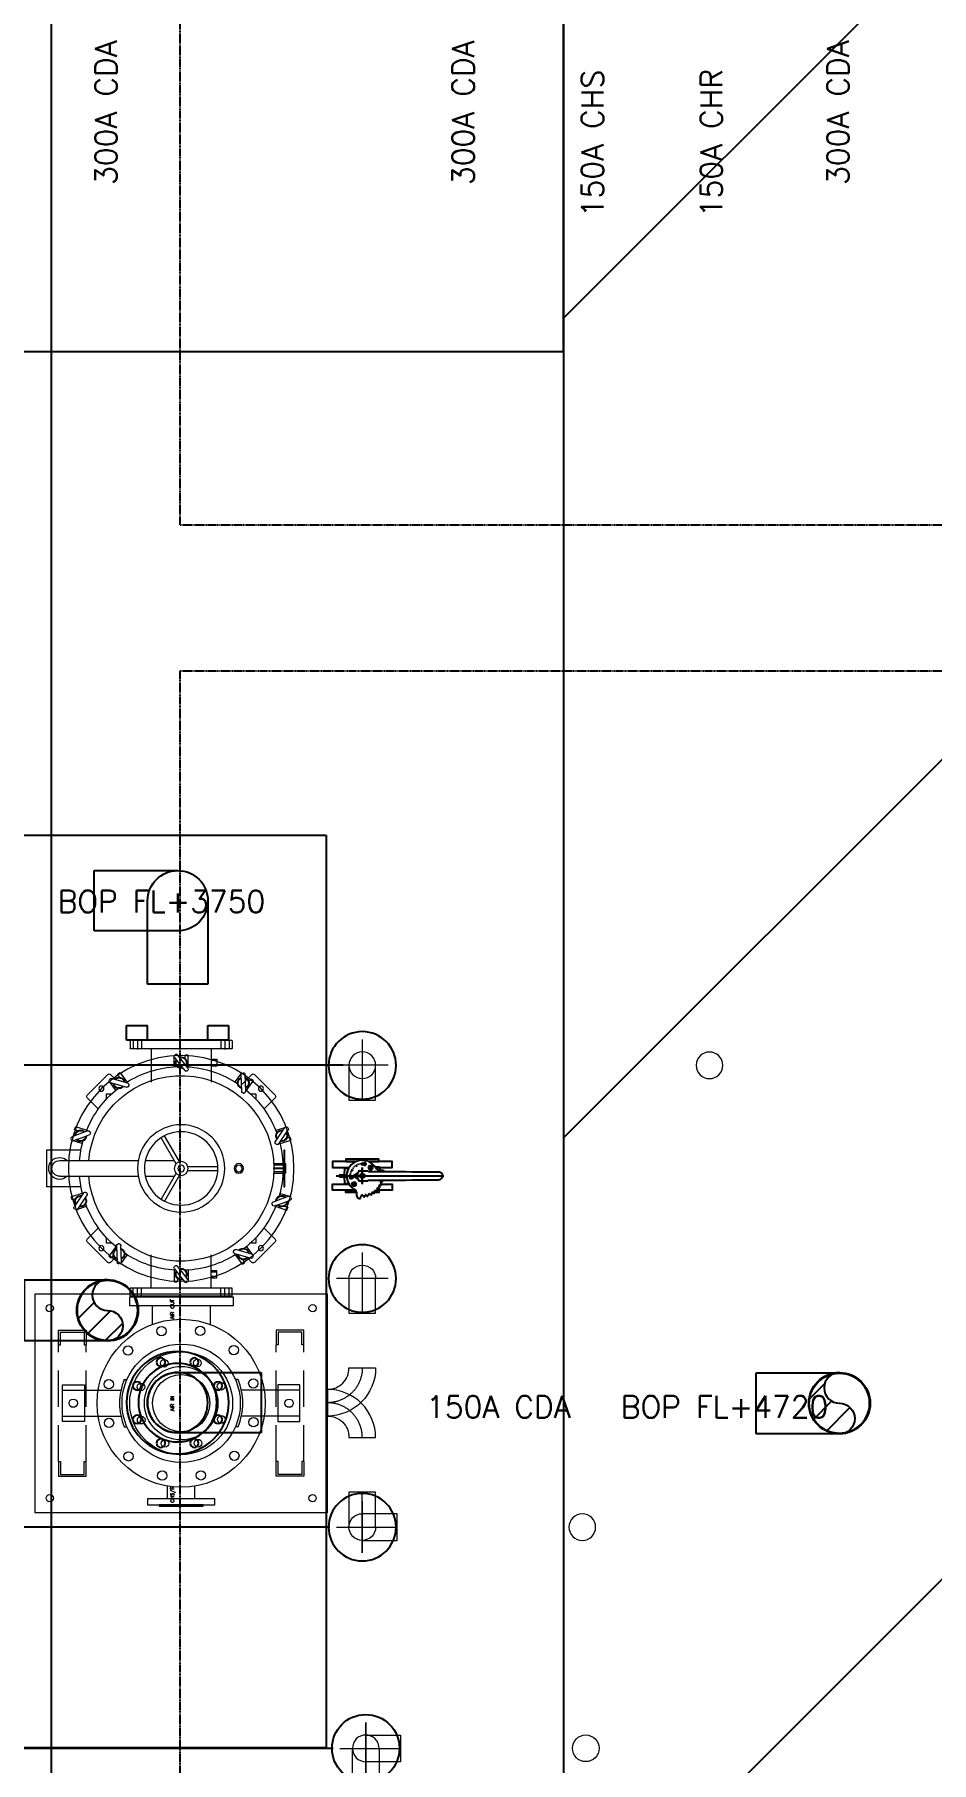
# Model space of a CAD drawing. Extents: x 0 to 160756, y 0 to 229247.
# Drawn here: x 58437 to 60893, y 87361 to 92093 of the extents above; entities that cross this region are included whole.
import ezdxf
from ezdxf.xclip import XClip

# ---------------------------------------------------------------- set-up
doc = ezdxf.new("R2010")
doc.units = 0
doc.header["$LTSCALE"] = 10
doc.header["$XCLIPFRAME"] = 2
for name, pattern in [('H12設備棟3F$0$HIDDEN', [0.375, 0.25, -0.125]), ('XCM7P30CDA$0$CENTER', [50.8, 31.75, -6.35, 6.35, -6.35]), ('XCM7P30CDA$0$HIDDEN', [0.375, 0.25, -0.125]), ('XCM7Q30CDA-200K$0$ACAD_ISO04W100', [30, 24, -3, 0, -3]), ('XCM7Q30CDA-200K$0$DASHED', [0.75, 0.5, -0.25]), ('XCM7Q30CDA-200K$0$DASHED2', [9.525, 6.35, -3.175])]:
    doc.linetypes.add(name, pattern=pattern)
for name, color, linetype in [('H12設備棟3F$0$ARC-BEAM', 252, 'H12設備棟3F$0$HIDDEN'), ('H12設備棟3F$0$\uf4c9\ue50a', 252, 'Continuous'), ('XCM7P30CDA$0$M-PIPE-VALVE', 252, 'Continuous'), ('XCM7P30CDA$0$U-CDA-PIPE', 252, 'Continuous'), ('XCM7P30CDA$0$U-CDA-PIPE 2', 252, 'Continuous'), ('XCM7P30CDA$0$U-CDA-TXT-01', 252, 'Continuous'), ('XCM7Q30CDA-200K$0$UER-FUTUER', 9, 'Continuous'), ('XCM7Q30CDA-200K$0$圖層1', 1, 'Continuous'), ('XCM7Q30CDA-200K$0$搬運通道', 2, 'Continuous')]:
    doc.layers.add(name, color=color, linetype=linetype)
doc.layers.add('XCM7P30CDA$0$M-PIPE-12C CHILLED WATER SUPPLY-1', color=252, linetype='Continuous', lineweight=5)
doc.layers.add('XCM7P30CDA$0$M-PIPE-20C CHILLED WATER RETURN-1', color=252, linetype='Continuous', lineweight=5)
doc.styles.add('XCM7P30CDA$0$aa-txt', font='simplex.shx', dxfattribs={"width": 0.8, "bigfont": 'chineset.shx'})
doc.styles.add('XCM7Q30CDA-200K$0$Standard', font='txt.shx', dxfattribs={"bigfont": 'chineset.shx'})

# ---------------------------------------------------------------- blocks, each defined once
blk = doc.blocks.new('H12設備棟3F')
at = {"layer": 'H12設備棟3F$0$ARC-BEAM'}
for p, q in [((58835.2, 90750.3), (58835.2, 94700.3)), ((58835.2, 90750.3), (62860.2, 90750.3)), ((58835.2, 90350.3), (62860.2, 90350.3)), ((58835.2, 86400.3), (58835.2, 90350.3))]:
    blk.add_line(p, q, dxfattribs=at)
at = {"layer": 'H12設備棟3F$0$\uf4c9\ue50a'}
for points in [[(59885.2, 93725.3), (55885.2, 93725.3), (55885.2, 91225.3), (59885.2, 91225.3)], [(59235.2, 89900.3), (59235.2, 87400.3), (57735.2, 87400.3), (57735.2, 89900.3)]]:
    blk.add_lwpolyline(points, close=True, dxfattribs=at)
blk = doc.blocks.new('XCM7Q30CDA-200K$0$冷卻器')
at = {"linetype": 'XCM7Q30CDA-200K$0$DASHED', "lineweight": 13, "ltscale": 20}
for p, q in [((-160, 335.6), (-200, 335.6)), ((-200, 335.6), (-200, 260.6)), ((-160, 335.6), (-160, 330.6)), ((-160, 335.6), (160, 335.6)), ((160, 335.6), (200, 335.6)), ((160, 335.6), (160, 330.6)), ((200, 335.6), (200, 260.6)), ((-160, 330.6), (-195, 330.6)), ((-195, 330.6), (-195, 265.6)), ((160, 330.6), (195, 330.6)), ((195, 330.6), (195, 265.6)), ((-200, 260.6), (-160, 260.6)), ((-195, 265.6), (-160, 265.6)), ((-160, 265.6), (-160, 260.6)), ((-160, 260.6), (160, 260.6)), ((195, 265.6), (160, 265.6)), ((160, 265.6), (160, 260.6)), ((200, 260.6), (160, 260.6)), ((-200, -335.6), (-200, -260.6)), ((-200, -260.6), (-160, -260.6)), ((-195, -330.6), (-195, -265.6)), ((-195, -265.6), (-160, -265.6)), ((-160, -265.6), (-160, -260.6)), ((-160, -260.6), (160, -260.6)), ((200, -260.6), (160, -260.6)), ((160, -265.6), (160, -260.6)), ((195, -265.6), (160, -265.6)), ((195, -330.6), (195, -265.6)), ((200, -335.6), (200, -260.6)), ((-160, -330.6), (-195, -330.6)), ((-160, -335.6), (-160, -330.6)), ((160, -330.6), (195, -330.6)), ((160, -335.6), (160, -330.6)), ((-160, -335.6), (-200, -335.6)), ((-160, -335.6), (160, -335.6)), ((160, -335.6), (200, -335.6))]:
    blk.add_line(p, q, dxfattribs=at)
at = {"lineweight": 13}
for p, q in [((-35.6, 325), (-35.6, 165.1)), ((35.6, 325), (35.6, 165.1)), ((-64.8, 156), (-64.8, 148.4)), ((64.8, 156), (64.8, 148.4)), ((267.4, 79.4), (215.7, 79.4)), ((-262, 37.8), (-226.7, 37.8)), ((-262, -37.8), (-226.7, -37.8)), ((267.4, -79.6), (215.7, -79.6)), ((-64.8, -156), (-64.8, -148.4)), ((-35.6, -325), (-35.6, -165.1)), ((35.6, -325), (35.6, -165.1)), ((64.8, -156), (64.8, -148.4))]:
    blk.add_line(p, q, dxfattribs=at)
for points in [[(-300, 400), (300, 400), (300, -400), (-300, -400)], [(-50.1, 325), (50.1, 325), (50.1, 264.9), (-50.1, 264.9)], [(267.4, -143), (290.8, -143), (290.8, 141.9), (267.4, 141.9)], [(290.8, 106.3), (293, 106.3), (293, -106.3), (290.8, -106.3)], [(-282, -60.1), (-278.7, -60.1), (-278.7, 60.1), (-282, 60.1)], [(-262, 92.4), (-278.7, 92.4), (-278.7, -92.4), (-262, -92.4)], [(-50.1, -325), (50.1, -325), (50.1, -264.9), (-50.1, -264.9)]]:
    blk.add_lwpolyline(points, close=True, dxfattribs=at)
for centre, radius in [((-260, 360), 10), ((260, 360), 10), ((0, 295.6), 11.3), ((0, 0), 229.9), ((-54, 197.6), 12.8), ((52, 198.1), 12.8), ((0, 0), 162), ((-145.6, 144.1), 12.8), ((144.1, 145.6), 12.8), ((0, 0), 140.9), ((0, 0), 100.6), ((-46.4, 109.5), 10.5), ((44.6, 110.2), 10.5), ((-198.1, 52), 12.8), ((-110.2, 44.6), 10.5), ((0, 0), 78.3), ((109.5, 46.4), 10.5), ((197.6, 54), 12.8), ((197.6, 54), 12.8), ((-197.6, -54), 12.8), ((-109.5, -46.4), 10.5), ((110.2, -44.6), 10.5), ((198.1, -52), 12.8), ((-144.1, -145.6), 12.8), ((-44.6, -110.2), 10.5), ((46.4, -109.5), 10.5), ((145.6, -144.1), 12.8), ((-52, -198.1), 12.8), ((54, -197.6), 12.8), ((0, -295.6), 11.3), ((-260, -360), 10), ((260, -360), 10)]:
    blk.add_circle(centre, radius, dxfattribs=at)
for start, end in [(67.435, 112.565), (247.435, 292.565)]:
    blk.add_arc((0, 0), 168.9, start, end, dxfattribs=at)
at = {"lineweight": 13, "char_height": 10, "width": 636.259, "attachment_point": 1, "style": 'XCM7Q30CDA-200K$0$Standard'}
for s, insert in [('CHS/R', (-272.6, 29.2)), ('AIR IN', (-21.6, 29.2)), ('AIR OUT', (230.3, 29.2))]:
    blk.add_mtext(s, dxfattribs=dict(at, insert=insert))
blk = doc.blocks.new('XCM7Q30CDA-200K$0$6F10K側')
at = {"layer": 'XCM7Q30CDA-200K$0$圖層1', "linetype": 'ByBlock', "lineweight": 13}
for p, q in [((0, 23), (0, 3)), ((280, 23), (280, 3))]:
    blk.add_line(p, q, dxfattribs=at)
at = {"layer": 'XCM7Q30CDA-200K$0$圖層1', "lineweight": 13}
for p, q in [((1, 24), (279, 24)), ((1, 2), (279, 2)), ((57.4, 2), (57.4, -89.8)), ((222.6, 2), (222.6, -89.8))]:
    blk.add_line(p, q, dxfattribs=at)
at = {"layer": 'XCM7Q30CDA-200K$0$圖層1', "linetype": 'XCM7Q30CDA-200K$0$DASHED2', "lineweight": 13}
for p, q in [((8.5, 24), (8.5, 2)), ((31.5, 24), (31.5, 2)), ((248.5, 24), (248.5, 2)), ((271.5, 24), (271.5, 2))]:
    blk.add_line(p, q, dxfattribs=at)
at = {"layer": 'XCM7Q30CDA-200K$0$圖層1', "linetype": 'XCM7Q30CDA-200K$0$ACAD_ISO04W100', "lineweight": 13}
for p, q in [((20, 26), (20, 0)), ((260, 26), (260, 0))]:
    blk.add_line(p, q, dxfattribs=at)
at = {"layer": 'XCM7Q30CDA-200K$0$圖層1', "linetype": 'ByBlock', "lineweight": 13}
for centre, start, end in [((1, 23), 90, 180), ((1, 3), 180, 270), ((279, 23), 0, 90), ((279, 3), 270, 0)]:
    blk.add_arc(centre, 1, start, end, dxfattribs=at)
blk = doc.blocks.new('XCM7Q30CDA-200K$0$A$C3A915B38')
at = {"lineweight": 20}
for p, q in [((32, 26.5), (0, 26.5)), ((0, 26.5), (0, 0)), ((32, 26.5), (32, 0)), ((32, 0), (0, 0))]:
    blk.add_line(p, q, dxfattribs=at)
at = {"linetype": 'XCM7Q30CDA-200K$0$DASHED2', "lineweight": 20}
for p, q in [((0, 22.2), (32, 22.2)), ((0, 4.2), (32, 4.2))]:
    blk.add_line(p, q, dxfattribs=at)
blk = doc.blocks.new('XCM7Q30CDA-200K$0$2分內牙')
at = {"lineweight": 18}
for p, q in [((0, 14.5), (0, 0)), ((19, 0), (0, 0)), ((18.5, 15), (0.5, 15)), ((19, 0), (19, 14.5))]:
    blk.add_line(p, q, dxfattribs=at)
at = {"linetype": 'XCM7Q30CDA-200K$0$DASHED2', "lineweight": 18}
for p, q in [((3.5, 15), (3.5, 0)), ((15.5, 15), (15.5, 0))]:
    blk.add_line(p, q, dxfattribs=at)
at = {"lineweight": 18}
for centre, start, end in [((0.5, 14.5), 90, 180), ((18.5, 14.5), 0, 90)]:
    blk.add_arc(centre, 0.5, start, end, dxfattribs=at)
blk = doc.blocks.new('XCM7Q30CDA-200K$0$A$Cb676c5ad')
at = {"lineweight": 13}
for p, q in [((289.9, 659.7), (297.5, 662.6)), ((290.8, 662.6), (297.5, 662.6)), ((304.5, 645.1), (318.6, 663.1)), ((289.9, 632), (289.9, 661.6)), ((290.3, 627), (304.5, 645.1)), ((293.5, 631), (290.8, 631)), ((292.6, 619.1), (291.1, 620.3)), ((298.5, 653.3), (298.5, 661.6)), ((313.5, 638), (299.4, 619.9)), ((327.7, 656.1), (313.5, 638)), ((327.2, 631), (320.8, 631)), ((328.1, 632), (328.1, 656.8)), ((51.6, 552.8), (108.2, 609.4)), ((129, 567.2), (111.5, 591.2)), ((111.7, 592.6), (117.2, 596.5)), ((112.7, 589.7), (117.2, 596.5)), ((144.5, 580.1), (115.3, 609.4)), ((127.5, 597.2), (115.3, 609.4)), ((123.4, 589.6), (118.5, 596.3)), ((132.4, 568.6), (130.3, 567)), ((132.3, 563.5), (133.1, 586.4)), ((133.1, 586.4), (133.9, 609.4)), ((144.6, 586), (143.7, 563.1)), ((145.4, 609), (144.6, 586)), ((159.9, 589.7), (145.3, 609.8)), ((159.7, 588.4), (154.5, 584.6)), ((452.8, 577.7), (452.2, 579.5)), ((455.5, 585.4), (477.6, 591.7)), ((458.1, 589.7), (475.5, 613.7)), ((460.4, 586.8), (458.3, 588.4)), ((480.8, 580.7), (458.7, 574.4)), ((474.4, 612.2), (482.3, 610)), ((476.8, 613.9), (482.3, 610)), ((477.6, 601.9), (482.5, 608.7)), ((477.6, 591.7), (499.7, 598.1)), ((502.8, 587), (480.8, 580.7)), ((487.7, 567), (482.5, 570.8)), ((489, 567.2), (503.6, 587.3)), ((490.5, 597.2), (502.7, 609.4)), ((490.5, 597.2), (502.7, 609.4)), ((509.8, 609.4), (566.4, 552.8)), ((80.9, 516.5), (51.6, 545.7)), ((80.9, 516.5), (51.6, 545.7)), ((117.1, 556.6), (104.4, 556.6)), ((104.4, 556.6), (104.4, 543.9)), ((138.8, 558.5), (136.9, 558.5)), ((513.6, 556.6), (500.9, 556.6)), ((513.6, 543.9), (513.6, 556.6)), ((537.1, 516.5), (566.4, 545.7)), ((537.1, 516.5), (566.4, 545.7)), ((8, 430.7), (10.1, 437.1)), ((36.8, 420.3), (8.6, 429.5)), ((10.4, 428.9), (10.1, 437.1)), ((19.2, 435.1), (11.3, 437.7)), ((28.9, 438.3), (16.1, 457.3)), ((48.7, 456.7), (25.1, 464.4)), ((25.6, 463.7), (38.4, 444.7)), ((41.7, 419.2), (28.9, 438.3)), ((38.4, 444.7), (51.2, 425.6)), ((49.3, 455.5), (47.3, 449.4)), ((313.2, 370.7), (354.2, 441.7)), ((323.1, 364.9), (364.1, 436)), ((558, 450.1), (558.6, 451.9)), ((582.4, 436.1), (560.8, 444)), ((564.8, 454.7), (586.3, 446.9)), ((569.5, 453), (568.7, 455.5)), ((569.3, 456.7), (597.5, 465.9)), ((580, 420.9), (578, 427)), ((581.2, 420.3), (604.8, 428)), ((604, 428.2), (582.4, 436.1)), ((586.3, 446.9), (607.9, 439)), ((592.3, 455.1), (600.2, 457.7)), ((595.7, 465.3), (600.8, 458.9)), ((598.8, 465.3), (600.8, 458.9)), ((38.9, 423.4), (38, 420.9)), ((49.9, 419), (48.3, 417.9)), ((583.5, 402), (678, 402)), ((678, 402), (678, 302)), ((290.7, 357.7), (208.7, 357.7)), ((290.7, 346.3), (208.7, 346.3)), ((313.2, 333.3), (354.2, 262.3)), ((323.1, 339.1), (364.1, 268)), ((407.2, 373.3), (328, 373.3)), ((641.7, 373.3), (426.7, 373.3)), ((407.2, 330.6), (328, 330.6)), ((641.7, 330.6), (426.7, 330.6)), ((568.1, 285), (569.7, 286.1)), ((576.3, 284.8), (589.1, 265.7)), ((583.5, 302), (678, 302)), ((31.7, 257.1), (10.1, 265)), ((36.8, 283.7), (13.2, 276)), ((14, 275.8), (35.6, 267.9)), ((19.2, 238.7), (17.2, 245.1)), ((22.3, 238.7), (17.2, 245.1)), ((25.7, 248.9), (17.8, 246.3)), ((48.7, 247.3), (20.5, 238.1)), ((53.2, 249.3), (31.7, 257.1)), ((35.6, 267.9), (57.2, 260)), ((38, 283.1), (40, 277)), ((48.5, 251), (49.3, 248.5)), ((60, 253.9), (59.4, 252.1)), ((579.6, 259.3), (566.8, 278.4)), ((568.7, 248.5), (570.7, 254.6)), ((569.3, 247.3), (592.9, 239.6)), ((579.1, 280.6), (580, 283.1)), ((592.4, 240.3), (579.6, 259.3)), ((581.2, 283.7), (609.4, 274.5)), ((589.1, 265.7), (601.9, 246.7)), ((598.8, 268.9), (606.7, 266.3)), ((607.6, 275.1), (607.9, 266.9)), ((610, 273.3), (607.9, 266.9)), ((80.9, 187.5), (51.6, 158.3)), ((80.9, 187.5), (51.6, 158.3)), ((108.2, 94.6), (51.6, 151.2)), ((104.4, 160.1), (104.4, 147.4)), ((104.4, 147.4), (117.1, 147.4)), ((479.2, 145.5), (481.1, 145.5)), ((500.9, 147.4), (513.6, 147.4)), ((566.4, 151.2), (509.8, 94.6)), ((513.6, 147.4), (513.6, 160.1)), ((537.1, 187.5), (566.4, 158.3)), ((537.1, 187.5), (566.4, 158.3)), ((129, 136.8), (114.4, 116.7)), ((115.2, 117), (137.2, 123.3)), ((127.5, 106.8), (115.3, 94.6)), ((127.5, 106.8), (115.3, 94.6)), ((140.4, 112.3), (118.3, 105.9)), ((130.3, 137), (135.5, 133.2)), ((140.4, 102.1), (135.5, 95.3)), ((137.2, 123.3), (159.3, 129.6)), ((162.5, 118.6), (140.4, 112.3)), ((159.9, 114.3), (142.5, 90.3)), ((157.6, 117.2), (159.7, 115.6)), ((165.2, 126.3), (165.8, 124.5)), ((458.1, 114.3), (472.7, 94.2)), ((458.3, 115.6), (463.5, 119.4)), ((472.6, 95), (473.4, 118)), ((473.4, 118), (474.3, 140.9)), ((484.9, 117.6), (484.1, 94.6)), ((485.7, 140.5), (484.9, 117.6)), ((485.6, 135.4), (487.7, 137)), ((489, 136.8), (506.5, 112.8)), ((490.5, 106.8), (502.7, 94.6)), ((490.5, 106.8), (502.7, 94.6)), ((494.6, 114.4), (499.5, 107.7)), ((505.3, 114.3), (500.8, 107.5)), ((506.3, 111.4), (500.8, 107.5)), ((141.2, 90.1), (135.7, 94)), ((143.6, 91.8), (135.7, 94)), ((289.9, 72), (289.9, 47.2)), ((290.3, 47.9), (304.5, 66)), ((290.8, 73), (297.2, 73)), ((313.5, 58.9), (299.4, 40.9)), ((304.5, 66), (318.6, 84.1)), ((327.7, 77), (313.5, 58.9)), ((319.5, 50.7), (319.5, 42.4)), ((324.5, 73), (327.2, 73)), ((325.4, 84.9), (326.9, 83.7)), ((328.1, 72), (328.1, 42.4)), ((328.1, 44.3), (320.5, 41.4)), ((327.2, 41.4), (320.5, 41.4))]:
    blk.add_line(p, q, dxfattribs=at)
for points in [[(28, 302), (25, 302), (25, 402), (28, 402)], [(28, 350.5), (55, 350.5), (55, 353.5), (28, 353.5)]]:
    blk.add_lwpolyline(points, close=True, dxfattribs=at)
for centre, radius in [((309, 352), 309), ((90.5, 570.5), 7), ((527.5, 570.5), 7), ((309, 352), 119.6), ((309, 352), 100.5), ((151.1, 352), 13.2), ((151.1, 352), 9), ((309, 352), 19.1), ((309, 352), 9.09), ((90.5, 133.5), 7), ((527.5, 133.5), 7)]:
    blk.add_circle(centre, radius, dxfattribs=at)
for centre, radius, start, end in [((290.8, 661.6), 0.957, 90, 180), ((297.5, 661.6), 0.957, 0, 90), ((322.4, 660.2), 4.78, 51.9339, 141.9339), ((323.9, 659), 4.78, 321.9339, 51.9339), ((309, 352), 279, 93.2643, 123.6279), ((294.1, 624), 4.78, 141.9339, 231.9339), ((290.8, 632), 0.957, 180, 270), ((295.6, 622.9), 4.78, 231.9339, 321.9339), ((309, 641.5), 15.8, 73.2576, 210.6102), ((309, 641.5), 13.9, 76.3772, 207.4905), ((309, 641.5), 15.8, 253.2576, 30.6102), ((309, 641.5), 13.9, 256.3772, 27.4905), ((309, 352), 279, 57.2643, 87.6279), ((327.2, 632), 0.957, 270, 0), ((309, 352), 279, 129.2643, 159.6279), ((309, 352), 254, 4.8217, 355.1783), ((111.7, 605.9), 5, 45, 135), ((112.3, 591.8), 0.957, 126, 216), ((117.7, 595.7), 0.957, 36, 126), ((138.8, 586.2), 15.8, 109.2576, 246.6102), ((138.8, 586.2), 13.9, 112.3772, 243.4905), ((138.7, 609.2), 4.78, 87.9339, 177.9339), ((140.6, 609.1), 4.78, 357.9339, 87.9339), ((138.8, 586.2), 15.8, 289.2576, 66.6102), ((138.8, 586.2), 13.9, 292.3772, 63.4905), ((159.2, 589.2), 0.957, 306, 36), ((456.8, 580.8), 4.78, 105.9339, 195.9339), ((457.4, 579), 4.78, 195.9339, 285.9339), ((458.8, 589.2), 0.957, 144, 234), ((479.2, 586.2), 15.8, 37.2576, 174.6102), ((479.2, 586.2), 13.9, 40.3772, 171.4905), ((479.2, 586.2), 15.8, 217.2576, 354.6102), ((479.2, 586.2), 13.9, 220.3772, 351.4905), ((476.3, 613.2), 0.957, 54, 144), ((309, 352), 279, 21.2643, 51.6279), ((481.7, 609.2), 0.957, 324, 54), ((501, 593.5), 4.78, 15.9339, 105.9339), ((506.3, 605.9), 5, 45, 135), ((501.5, 591.6), 4.78, 285.9339, 15.9339), ((55.1, 549.3), 5, 135, 225), ((129.7, 567.8), 0.957, 216, 306), ((137, 563.3), 4.78, 177.9339, 267.9339), ((139, 563.2), 4.78, 267.9339, 357.9339), ((488.3, 567.8), 0.957, 234, 324), ((562.9, 549.3), 5, 315, 45), ((8.9, 430.4), 0.957, 162, 252), ((11, 436.8), 0.957, 72, 162), ((20, 460), 4.78, 123.9339, 213.9339), ((33.6, 441.5), 15.8, 145.2576, 282.6102), ((21.6, 461.1), 4.78, 33.9339, 123.9339), ((33.6, 441.5), 13.9, 148.3772, 279.4905), ((33.6, 441.5), 15.8, 325.2576, 102.6102), ((33.6, 441.5), 13.9, 328.3772, 99.4905), ((48.4, 455.8), 0.957, 342, 72), ((562.5, 448.4), 4.78, 159.9339, 249.9339), ((563.1, 450.2), 4.78, 69.9339, 159.9339), ((584.4, 441.5), 15.8, 181.2576, 318.6102), ((569.6, 455.8), 0.957, 108, 198), ((584.4, 441.5), 13.9, 184.3772, 315.4905), ((584.4, 441.5), 15.8, 1.2576, 138.6102), ((584.4, 441.5), 13.9, 4.3772, 135.4905), ((309, 352), 279, 4.3888, 15.6279), ((597.8, 465), 0.957, 18, 108), ((599.9, 458.6), 0.957, 288, 18), ((605.6, 432.7), 4.78, 249.9339, 339.9339), ((606.2, 434.5), 4.78, 339.9339, 69.9339), ((309, 352), 279, 165.2643, 195.6279), ((37.1, 421.2), 0.957, 252, 342), ((45.7, 421.9), 4.78, 213.9339, 303.9339), ((47.3, 423), 4.78, 303.9339, 33.9339), ((580.9, 421.2), 0.957, 198, 288), ((641.7, 352), 30, 225.3707, 134.6293), ((641.7, 352), 21.4, 270, 90), ((570.7, 281), 4.78, 123.9339, 213.9339), ((572.3, 282.1), 4.78, 33.9339, 123.9339), ((309, 352), 279, 345.2643, 355.6112), ((11.8, 269.5), 4.78, 159.9339, 249.9339), ((12.4, 271.3), 4.78, 69.9339, 159.9339), ((18.1, 245.4), 0.957, 108, 198), ((33.6, 262.5), 15.8, 181.2576, 318.6102), ((20.2, 239), 0.957, 198, 288), ((33.6, 262.5), 13.9, 184.3772, 315.4905), ((33.6, 262.5), 15.8, 1.2576, 138.6102), ((33.6, 262.5), 13.9, 4.3772, 135.4905), ((37.1, 282.8), 0.957, 18, 108), ((48.4, 248.2), 0.957, 288, 18), ((309, 352), 279, 201.2643, 231.6279), ((54.9, 253.8), 4.78, 249.9339, 339.9339), ((55.5, 255.6), 4.78, 339.9339, 69.9339), ((309, 352), 279, 309.2643, 339.6279), ((584.4, 262.5), 15.8, 145.2576, 282.6102), ((569.6, 248.2), 0.957, 162, 252), ((584.4, 262.5), 13.9, 148.3772, 279.4905), ((580.9, 282.8), 0.957, 72, 162), ((584.4, 262.5), 15.8, 325.2576, 102.6102), ((584.4, 262.5), 13.9, 328.3772, 99.4905), ((596.4, 242.9), 4.78, 213.9339, 303.9339), ((598, 244), 4.78, 303.9339, 33.9339), ((607, 267.2), 0.957, 252, 342), ((609.1, 273.6), 0.957, 342, 72), ((55.1, 154.7), 5, 135, 225), ((479, 140.8), 4.78, 87.9339, 177.9339), ((481, 140.7), 4.78, 357.9339, 87.9339), ((562.9, 154.7), 5, 315, 45), ((116.5, 112.4), 4.78, 105.9339, 195.9339), ((117, 110.5), 4.78, 195.9339, 285.9339), ((138.8, 117.8), 15.8, 37.2576, 174.6102), ((138.8, 117.8), 13.9, 40.3772, 171.4905), ((138.8, 117.8), 15.8, 217.2576, 354.6102), ((138.8, 117.8), 13.9, 220.3772, 351.4905), ((129.7, 136.2), 0.957, 54, 144), ((136.3, 94.8), 0.957, 144, 234), ((309, 352), 279, 237.2643, 267.6279), ((160.6, 125), 4.78, 15.9339, 105.9339), ((159.2, 114.8), 0.957, 324, 54), ((161.2, 123.2), 4.78, 285.9339, 15.9339), ((309, 352), 279, 273.2643, 303.6279), ((458.8, 114.8), 0.957, 126, 216), ((479.2, 117.8), 15.8, 109.2576, 246.6102), ((479.2, 117.8), 13.9, 112.3772, 243.4905), ((477.4, 94.9), 4.78, 177.9339, 267.9339), ((479.2, 117.8), 15.8, 289.2576, 66.6102), ((479.2, 117.8), 13.9, 292.3772, 63.4905), ((488.3, 136.2), 0.957, 36, 126), ((500.3, 108.3), 0.957, 216, 306), ((505.7, 112.2), 0.957, 306, 36), ((111.7, 98.1), 5, 225, 315), ((141.7, 90.8), 0.957, 234, 324), ((294.1, 45), 4.78, 141.9339, 231.9339), ((290.8, 72), 0.957, 90, 180), ((309, 62.5), 15.8, 73.2576, 210.6102), ((309, 62.5), 13.9, 76.3772, 207.4905), ((309, 62.5), 15.8, 253.2576, 30.6102), ((309, 62.5), 13.9, 256.3772, 27.4905), ((322.4, 81.1), 4.78, 51.9339, 141.9339), ((323.9, 80), 4.78, 321.9339, 51.9339), ((327.2, 72), 0.957, 0, 90), ((479.3, 94.8), 4.78, 267.9339, 357.9339), ((506.3, 98.1), 5, 225, 315), ((295.6, 43.8), 4.78, 231.9339, 321.9339), ((320.5, 42.4), 0.957, 180, 270), ((327.2, 42.4), 0.957, 270, 0)]:
    blk.add_arc(centre, radius, start, end, dxfattribs=at)
at = {"linetype": 'ByBlock', "lineweight": 13}
blk.add_blockref('XCM7Q30CDA-200K$0$6F10K側', (169, 678), dxfattribs=at)
at = {"lineweight": 13, "rotation": 90}
blk.add_blockref('XCM7Q30CDA-200K$0$2分內牙', (226.4, 632.5), dxfattribs=at)
at = {"lineweight": 13}
blk.add_blockref('XCM7Q30CDA-200K$0$A$C3A915B38', (23, 338.8), dxfattribs=at)
at = {"linetype": 'ByBlock', "lineweight": 13, "xscale": -1, "rotation": 180}
blk.add_blockref('XCM7Q30CDA-200K$0$6F10K側', (169, 26), dxfattribs=at)
at = {"lineweight": 13, "xscale": -1, "rotation": 90}
blk.add_blockref('XCM7Q30CDA-200K$0$2分內牙', (226.4, 71.5), dxfattribs=at)
blk = doc.blocks.new('XCM7Q30CDA-200K')
at = {"layer": 'XCM7Q30CDA-200K$0$搬運通道'}
h = blk.add_hatch(dxfattribs=at)
h.set_pattern_fill('ANSI31', color=256, scale=500)
h.paths.add_polyline_path([(62385.2, 103104.6), (59885.2, 103104.6), (59885.2, 68225.3), (62385.2, 68225.3)])
blk.add_lwpolyline([(58482.2, 80215.3), (54832.5, 80215.3), (54832.5, 95293.9), (58482.2, 95293.9)], close=True)
blk.add_lwpolyline([(62385.2, 103104.6), (59885.2, 103104.6), (59885.2, 68225.3), (62385.2, 68225.3)], close=True, dxfattribs=at)
at = {"layer": 'XCM7Q30CDA-200K$0$UER-FUTUER', "xscale": -1}
blk.add_blockref('XCM7Q30CDA-200K$0$A$Cb676c5ad', (59147.3, 88635.6), dxfattribs=at)
at = {"layer": 'XCM7Q30CDA-200K$0$UER-FUTUER', "rotation": 90}
blk.add_blockref('XCM7Q30CDA-200K$0$冷卻器', (58838.3, 88344.6), dxfattribs=at)
blk = doc.blocks.new('XCM7P30CDA$0$A$C2780092A')
at = {"color": 1, "linetype": 'XCM7P30CDA$0$CENTER'}
for p, q in [((0, 70.7), (0, -70.7)), ((70.7, 0), (-95.2, 0))]:
    blk.add_line(p, q, dxfattribs=at)
at = {"color": 0}
blk.add_lwpolyline([(0, -36.5), (-95.2, -36.5), (-95.2, 36.5), (0, 36.5)], dxfattribs=at)
blk.add_circle((0, 0), 36.5, dxfattribs=at)
blk = doc.blocks.new('XCM7P30CDA$0$A$C32AB3962')
at = {"color": 1, "linetype": 'XCM7P30CDA$0$CENTER'}
for p, q in [((0, 70.7), (0, -70.7)), ((70.7, 0), (-95.2, 0))]:
    blk.add_line(p, q, dxfattribs=at)
at = {"color": 0}
blk.add_lwpolyline([(0, -36.5), (-95.2, -36.5), (-95.2, 36.5), (0, 36.5)], dxfattribs=at)
blk.add_arc((0, 0), 36.5, 270, 90, dxfattribs=at)
blk = doc.blocks.new('XCM7P30CDA$0$Es-065')
blk.add_lwpolyline([(3.65, 0, 0.414214), (-9.52, 13.18), (-9.52, 5.87, -0.414214), (-3.65, 0)], format="xyb", close=True)
at = {"color": 1, "linetype": 'XCM7P30CDA$0$CENTER'}
blk.add_arc((-9.52, 0), 9.52, 0, 90, dxfattribs=at)
blk = doc.blocks.new('XCM7P30CDA$0$BV-65A-AM')
at = {"linetype": 'ByBlock'}
for p, q in [((-23, 46.5), (-21.4, 48.1)), ((-21.4, 48.1), (-2.6, 49)), ((-21.4, 48.1), (-21.4, 37.2)), ((-2.6, 61), (-2.6, 42.8)), ((0, 63.6), (0, 63.6)), ((0, 63.6), (0, 63.6)), ((2.6, 61), (2.6, 42.8)), ((2.6, 49), (21.4, 48.1)), ((21.4, 48.1), (23, 46.5)), ((21.4, 48.1), (21.4, 37.2)), ((-62.1, 8.4), (-62.1, 5)), ((-62.1, 5), (-58.3, 5)), ((-53.2, 1.1), (-58.3, 5)), ((-55.8, 14.7), (-50.1, 14.7)), ((-27.7, 25.6), (-27.8, 19.6)), ((-22.6, 16.6), (-27.8, 19.6)), ((-27.7, 25.6), (-22.5, 28.5)), ((-23, 46.5), (-23, 36.2)), ((-17.4, 19.6), (-22.6, 16.6)), ((-22.5, 28.5), (-17.4, 25.5)), ((-17.4, 25.5), (-17.4, 19.6)), ((-13.6, 7.8), (-13.6, -14.8)), ((-8.3, 0), (8.3, 0)), ((-8.3, 0), (8.3, 0)), ((-8.3, 0), (8.3, 0)), ((-8.2, 32.1), (-7, 32.1)), ((0, 24.8), (-7.4, 13)), ((-3.4, 29.2), (-4.6, 29.2)), ((-4.6, 2.2), (-4.6, -2.8)), ((0.9, 35.7), (-0.9, 35.7)), ((-0.9, 35.7), (-0.9, 29.3)), ((-0.9, 29.3), (0.9, 29.3)), ((0, 24.8), (7.4, 13)), ((0.9, 35.7), (0.9, 29.3)), ((4.6, 2.2), (4.6, -2.8)), ((6.2, 34.9), (5.5, 31.3)), ((12.2, 33.3), (10.9, 29.9)), ((13.6, 7.8), (13.6, -14.8)), ((17.8, 30.7), (14.6, 25.1)), ((22.9, 27.2), (20.5, 24.4)), ((23, 46.5), (23, 36.2)), ((27.3, 22.8), (24.5, 20.5)), ((30.8, 17.7), (25.3, 14.5)), ((35.7, 0.9), (29.3, 0.9)), ((29.3, -0.9), (29.3, 0.9)), ((33.5, 12.1), (30, 10.9)), ((35.1, 6.2), (31.5, 5.5)), ((35.7, -0.9), (35.7, 0.9)), ((-53.2, -1.1), (-56.8, -3.8)), ((-52.6, -8.2), (-56.6, -6.1)), ((-52.2, -10.3), (-55.3, -13.6)), ((-50.4, -17.2), (-54.7, -15.9)), ((-49.7, -19.3), (-52.1, -23.1)), ((-46.7, -25.7), (-51.1, -25.2)), ((-45.6, -27.6), (-47.3, -31.8)), ((-41.5, -33.5), (-46, -33.7)), ((-40.1, -35.2), (-41.1, -39.5)), ((-35.1, -40.2), (-39.4, -41.2)), ((-33.4, -41.6), (-33.6, -46.1)), ((-27.6, -45.7), (-31.7, -47.4)), ((-25.7, -46.8), (-25.1, -51.3)), ((-11.9, -19.9), (-11.9, -118.7)), ((11.9, -19.9), (11.9, -118.7)), ((17.7, -19.7), (22.9, -16.7)), ((17.7, -19.7), (17.7, -25.7)), ((22.9, -28.7), (17.7, -25.7)), ((22.5, -48.1), (22.5, -36.5)), ((22.5, -48.1), (24, -46.5)), ((22.9, -16.7), (28.1, -19.8)), ((28, -25.7), (22.9, -28.7)), ((24, -46.5), (24, -35.5)), ((28.1, -19.8), (28, -25.7)), ((28.9, -7), (28.9, -6.2)), ((35.7, -0.9), (29.3, -0.9)), ((30.1, -7), (30.1, -6.2)), ((34, -3.9), (31.1, -3.9)), ((34, -5.2), (31.1, -5.2)), ((34, -8), (31.1, -8)), ((34, -9.2), (31.1, -9.2)), ((35, -7), (35, -6.2)), ((36.2, -7), (36.2, -6.2)), ((-19.3, -49.8), (-23, -52.2)), ((-17.2, -50.6), (-15.9, -54.9)), ((-11.9, -53.9), (-13.6, -55.5)), ((14.7, -48.5), (22.5, -48.1)), ((14.7, -55.8), (14.7, -50.1)), ((-11.9, -118.7), (-10.6, -135.7)), ((-10.6, -135.7), (-10.6, -209.4)), ((11.9, -118.7), (10.6, -135.7)), ((10.6, -135.7), (10.6, -209.4))]:
    blk.add_line(p, q, dxfattribs=at)
at = {"color": 1, "linetype": 'ByBlock'}
for p, q in [((0, 71.3), (0, -223.7)), ((-17.3, 17.3), (-29.2, 29.2)), ((22.9, 0), (-22.9, 0)), ((22.9, 0), (-22.9, 0)), ((-21.2, 0), (22.5, 0)), ((-15, 0), (16.3, 0)), ((17.6, -17.5), (29.4, -29.2))]:
    blk.add_line(p, q, dxfattribs=at)
for points in [[(-39, 19.3), (-39, 81.9), (-23, 81.9), (-23, 36.2)], [(39, 17.9), (39, 81.9), (23, 81.9), (23, 36.2)], [(-45.8, 15.3), (-45.8, 45.2), (-39, 45.2), (-39, 19.3)], [(39, -17.9), (39, -45.2), (45.8, -45.2), (45.8, 45.2), (39, 45.2), (39, 17.9)], [(-39, -41.1), (-39, -45.2), (-45.8, -45.2), (-45.8, -26.3)], [(-23, -52.2), (-23, -81.9), (-39, -81.9), (-39, -41.1)], [(23, -36.2), (23, -81.9), (39, -81.9), (39, -17.9)]]:
    blk.add_lwpolyline(points)
at = {"linetype": 'ByBlock'}
for points in [[(-8.2, 32.1, -0.120011), (-8, 33, -0.104957), (-7.4, 33.7, -0.088923), (-6.7, 34.2, -0.080167), (-5.8, 34.3, -0.080167), (-4.9, 34.2, -0.088923), (-4.2, 33.7, -0.104957), (-3.6, 33, -0.120011), (-3.4, 32.1, -0.120011), (-3.6, 31.2, -0.104957), (-4.2, 30.5, -0.088923), (-4.9, 30, -0.088923)], [(-3.4, 29.2, -0.108254), (-3.5, 28.3, -0.102013), (-4.1, 27.6, -0.094273), (-4.9, 27.1, -0.089446), (-5.8, 27, -0.089446), (-6.7, 27.1, -0.094273), (-7.5, 27.6, -0.102013), (-8.1, 28.3, -0.108254), (-8.2, 29.2, -0.108254), (-8.1, 30, -0.207462), (-6.8, 30.9, 0.005899), (-5.3, 31.2)], [(-7, 32.1, -0.120011), (-6.9, 32.5, -0.104957), (-6.7, 32.8, -0.088923), (-6.3, 33, -0.080167), (-5.8, 33.1, -0.080167), (-5.3, 33, -0.088923), (-4.9, 32.8, -0.104957), (-4.7, 32.5, -0.120011), (-4.6, 32.1, -0.120011), (-4.7, 31.7, -0.104957), (-4.9, 31.4, -0.088923), (-5.3, 31.2)], [(-4.6, 29.2, -0.108254), (-4.6, 28.8, -0.102013), (-4.9, 28.5, -0.094273), (-5.3, 28.3, -0.089446), (-5.8, 28.2, -0.089446), (-6.3, 28.3, -0.094273), (-6.7, 28.5, -0.102013), (-6.9, 28.8, -0.108254), (-7, 29.2, -0.088886), (-7, 29.4, -0.178069), (-6.6, 29.7, 0.005748), (-5.1, 30, 0.005748)]]:
    blk.add_lwpolyline(points, format="xyb", dxfattribs=at)
for centre in [(-22.5, 22.5), (22.9, -22.8)]:
    blk.add_circle(centre, 4.13, dxfattribs=at)
for centre, radius, start, end in [((0, 61), 2.61, 90, 180), ((0, 61), 2.61, 0, 90), ((-55.8, 8.4), 6.27, 90, 180), ((-54, 0), 1.38, 307.5, 52.5), ((-50.1, 30.3), 15.7, 270, 328.8134), ((0, 0), 42.9, 301.1866, 148.8134), ((-10.5, 7.8), 3.14, 126.2803, 180), ((0, -6.4), 20.8, 53.7197, 126.2803), ((-5.8, 32.6), 1.52, 287.3454, 288.3337), ((-5.1, 30.4), 0.453, 274.2378, 296.396), ((0, 2.2), 4.63, 0, 180), ((10.5, 7.8), 3.14, 0, 53.7197), ((-55.9, -4.9), 1.38, 127.5, 242.5), ((-54.2, -14.6), 1.38, 137.5, 252.5), ((-53.2, -9.4), 1.38, 317.5, 62.5), ((-50.9, -23.8), 1.38, 147.5, 262.5), ((-50.8, -18.5), 1.38, 327.5, 72.5), ((-46, -32.3), 1.38, 157.5, 272.5), ((-46.9, -27.1), 1.38, 337.5, 82.5), ((-41.5, -34.9), 1.38, 347.5, 92.5), ((-39.7, -39.8), 1.38, 167.5, 282.5), ((-34.8, -41.6), 1.38, 357.5, 102.5), ((-32.2, -46.2), 1.38, 177.5, 292.5), ((-27.1, -47), 1.38, 7.5, 112.5), ((-20.4, -19.9), 8.5, 0, 36.8699), ((0, -2.8), 4.63, 180, 0), ((20.4, -19.9), 8.5, 143.1301, 180), ((30.3, -50.1), 15.7, 121.1866, 180), ((31.1, -6.2), 2.24, 90, 180), ((31.1, -7), 2.24, 180, 270), ((31.1, -6.2), 1.02, 90, 180), ((31.1, -7), 1.02, 180, 270), ((34, -6.2), 2.24, 0, 90), ((34, -6.2), 1.02, 0, 90), ((34, -7), 1.02, 270, 0), ((34, -7), 2.24, 270, 0), ((-23.8, -51.1), 1.38, 187.5, 302.5), ((-18.5, -51), 1.38, 17.5, 122.5), ((-14.6, -54.5), 1.38, 197.5, 312.5), ((8.4, -55.8), 6.27, 304.1771, 0), ((0, -209.4), 10.6, 180, 0)]:
    blk.add_arc(centre, radius, start, end, dxfattribs=at)
at = {"color": 1, "linetype": 'ByBlock'}
for start, end in [(121.8333, 148.1667), (301.8333, 328.1667)]:
    blk.add_arc((0.1, -0.1), 32.1, start, end, dxfattribs=at)
blk = doc.blocks.new('XCM7P30CDA$0$A$C330d0c3a')
at = {"layer": 'XCM7P30CDA$0$M-PIPE-VALVE'}
for centre in [(92.4, 223.7), (676.2, 223.7), (1357.2, 223.7)]:
    blk.add_circle(centre, 92.4, dxfattribs=at)
at = {"layer": 'XCM7P30CDA$0$M-PIPE-12C CHILLED WATER SUPPLY-1', "xscale": -10, "yscale": 10, "zscale": 10, "rotation": 90}
blk.add_blockref('XCM7P30CDA$0$Es-065', (1111.5, 223.7), dxfattribs=at)
at = {"layer": 'XCM7P30CDA$0$M-PIPE-12C CHILLED WATER SUPPLY-1'}
blk.add_blockref('XCM7P30CDA$0$A$C32AB3962', (1356.8, 223.7), dxfattribs=at)
at = {"layer": 'XCM7P30CDA$0$M-PIPE-12C CHILLED WATER SUPPLY-1', "rotation": 89.99999999999999}
blk.add_blockref('XCM7P30CDA$0$A$C32AB3962', (1356.8, 223.7), dxfattribs=at)
at = {"layer": 'XCM7P30CDA$0$M-PIPE-20C CHILLED WATER RETURN-1', "rotation": 180}
for name, p in [('XCM7P30CDA$0$A$C2780092A', (92, 223.7)), ('XCM7P30CDA$0$A$C32AB3962', (675.8, 223.7))]:
    blk.add_blockref(name, p, dxfattribs=at)
at = {"layer": 'XCM7P30CDA$0$M-PIPE-20C CHILLED WATER RETURN-1', "xscale": 10, "yscale": 10, "zscale": 10, "rotation": 270}
blk.add_blockref('XCM7P30CDA$0$Es-065', (921, 223.7), dxfattribs=at)
at = {"layer": 'XCM7P30CDA$0$M-PIPE-VALVE', "xscale": -1}
blk.add_blockref('XCM7P30CDA$0$BV-65A-AM', (394.9, 223.7), dxfattribs=at)
blk = doc.blocks.new('XCM7P30CDA$0$F22P2-CDA-07-C20-00$0$FlangeSide-16.52x10KG')
for p, q in [((-2.2, 14), (-2.2, 8.26)), ((0, 14), (-2.2, 14)), ((0, -14), (0, 14)), ((0, 8.26), (-2.2, 8.26)), ((0, -8.26), (-2.2, -8.26)), ((-2.2, -8.26), (-2.2, -14)), ((-2.2, -14), (0, -14))]:
    blk.add_line(p, q)
blk = doc.blocks.new('XCM7P30CDA$0$F22P2-CDA-07-C20-00$0$MV2-Ball-FTT')
for p, q in [((-3, 5), (3, 5)), ((0, 0), (0, 5)), ((-5.5, 0), (-5.85, 0.35)), ((-5.5, 0), (-5.85, -0.35)), ((-5, 0), (-5.5, 0)), ((-5, -3), (5, 3)), ((5, -3), (-5, 3)), ((-5, 3), (-5, -3)), ((5, 3), (5, -3)), ((5, 0), (5.5, 0)), ((5.5, 0), (5.85, 0.35)), ((5.5, 0), (5.85, -0.35))]:
    blk.add_line(p, q)
blk.add_circle((0, 0), 3)
blk = doc.blocks.new('XCM7P30CDA$0$F22P2-CDA-07-C20-00$0$Flange-16.52x10KG')
for centre, radius in [((0, 0), 14), ((0, 0), 10.75), ((-4.59, 11.09), 1.15), ((4.59, 11.09), 1.15), ((-11.09, 4.59), 1.15), ((0, 0), 8.26), ((11.09, 4.59), 1.15), ((-11.09, -4.59), 1.15), ((11.09, -4.59), 1.15), ((-4.59, -11.09), 1.15), ((4.59, -11.09), 1.15)]:
    blk.add_circle(centre, radius)
blk = doc.blocks.new('XCM7P30CDA$0$F22P2-CDA-07-C20-00$0$LRElbowDown-16.52')
for p, q in [((22.86, 8.26), (0, 8.26)), ((22.86, -8.26), (22.86, 8.26)), ((0, -8.26), (22.86, -8.26))]:
    blk.add_line(p, q)
blk.add_arc((0, 0), 8.26, 90, 270)
blk = doc.blocks.new('XCM7P30CDA$0$F22P2-CDA-07-C20-00$0$FlangeSide-16.52x150LB')
for p, q in [((-4, 13.95), (-4, 8.26)), ((0, 13.95), (-4, 13.95)), ((0, -13.95), (0, 13.95)), ((0, 8.26), (-4, 8.26)), ((0, -8.26), (-4, -8.26)), ((-4, -8.26), (-4, -13.95)), ((-4, -13.95), (0, -13.95))]:
    blk.add_line(p, q)
blk = doc.blocks.new('XCM7P30CDA$0$A$Cefb5f231')
at = {"layer": 'XCM7P30CDA$0$M-PIPE-12C CHILLED WATER SUPPLY-1'}
blk.add_circle((1107.9, 1064.9), 36.5, dxfattribs=at)
at = {"layer": 'XCM7P30CDA$0$M-PIPE-20C CHILLED WATER RETURN-1'}
blk.add_circle((1456.2, -199.9), 36.5, dxfattribs=at)
at = {"rotation": 90}
blk.add_blockref('XCM7P30CDA$0$A$C330d0c3a', (729.1, -292.1), dxfattribs=at)
at = {"layer": 'XCM7P30CDA$0$U-CDA-PIPE'}
for name, p, xscale, yscale, zscale, rotation in [('XCM7P30CDA$0$F22P2-CDA-07-C20-00$0$Flange-16.52x10KG', (-3807, 470.5), 9.999999999999998, 9.999999999999998, 9.999999999999998, 0.03842044991236915), ('XCM7P30CDA$0$F22P2-CDA-07-C20-00$0$FlangeSide-16.52x10KG', (-3506.4, 470.7), 9.999999999999998, 9.999999999999998, 9.999999999999998, 0.03842044991236915), ('XCM7P30CDA$0$F22P2-CDA-07-C20-00$0$LRElbowDown-16.52', (-3807, 470.5), 9.999999999999998, 9.999999999999998, 9.999999999999998, 0.03842044991226738), ('XCM7P30CDA$0$F22P2-CDA-07-C20-00$0$LRElbowDown-16.52', (-3806.7, 470.5), 9.999999999999998, 9.999999999999998, 9.999999999999998, 0.01573800234909779), ('XCM7P30CDA$0$F22P2-CDA-07-C20-00$0$LRElbowDown-16.52', (-3806.8, 10.7), 10, 10, 10, 90.03842044991228), ('XCM7P30CDA$0$F22P2-CDA-07-C20-00$0$Flange-16.52x10KG', (-3806.8, 10.7), 9.999999999999998, 9.999999999999998, 9.999999999999998, 0.03842044991236915), ('XCM7P30CDA$0$F22P2-CDA-07-C20-00$0$FlangeSide-16.52x150LB', (-3156.5, 121), 10.00000000000002, 10.00000000000002, 10.00000000000002, 90), ('XCM7P30CDA$0$F22P2-CDA-07-C20-00$0$LRElbowDown-16.52', (-3156.5, -179.6), 10, 10, 10, 90.01573800234904), ('XCM7P30CDA$0$F22P2-CDA-07-C20-00$0$MV2-Ball-FTT', (-3806.8, -226.2), 10, 10, 10, 270.015738002349), ('XCM7P30CDA$0$F22P2-CDA-07-C20-00$0$MV2-Ball-FTT', (-3389.4, -190.5), 9.999999999999998, 9.999999999999998, 9.999999999999998, 180.015738002349)]:
    blk.add_blockref(name, p, dxfattribs=dict(at, xscale=xscale, yscale=yscale, zscale=zscale, rotation=rotation))
at = {"layer": 'XCM7P30CDA$0$U-CDA-PIPE 2'}
for name, p, xscale, yscale, zscale, rotation in [('XCM7P30CDA$0$F22P2-CDA-07-C20-00$0$Flange-16.52x10KG', (-0.5, 724), 9.999999999999982, 9.999999999999982, 9.999999999999982, 270.0157380023492), ('XCM7P30CDA$0$F22P2-CDA-07-C20-00$0$LRElbowDown-16.52', (-0.5, 724), 9.999999999999998, 9.999999999999998, 9.999999999999998, 0.01573800234912323), ('XCM7P30CDA$0$F22P2-CDA-07-C20-00$0$FlangeSide-16.52x150LB', (-0.5, -269), 10.00000000000002, 10.00000000000002, 10.00000000000002, 90), ('XCM7P30CDA$0$F22P2-CDA-07-C20-00$0$LRElbowDown-16.52', (0, -650.6), 10, 10, 10, 90.01573800234904), ('XCM7P30CDA$0$F22P2-CDA-07-C20-00$0$FlangeSide-16.52x10KG', (-936.4, -650.6), 10, 10, 10, 180), ('XCM7P30CDA$0$F22P2-CDA-07-C20-00$0$LRElbowDown-16.52', (0, -650.6), 10, 10, 10, 180)]:
    blk.add_blockref(name, p, dxfattribs=dict(at, xscale=xscale, yscale=yscale, zscale=zscale, rotation=rotation))
blk = doc.blocks.new('XCM7P30CDA$0$A$Cfda3b9ca')
at = {"layer": 'XCM7P30CDA$0$U-CDA-PIPE 2'}
h = blk.add_hatch(dxfattribs=at)
h.set_pattern_fill('ANSI31', color=256, scale=15, style=0)
h.set_pattern_definition([(45, (-38333.75, -64080.742), (-33.67596, 33.67596), [])])
edge = h.paths.add_edge_path()
edge.add_arc((0, 0), 84.1, 90, 270)
edge.add_arc((0, -42.1), 42.1, 270, 450)
edge.add_arc((0, 42.1), 42.1, 90, 270, ccw=False)
blk.add_lwpolyline([(0, -84.1, -1), (0, 84.1, 1), (0, 0, -1)], format="xyb", close=True, dxfattribs=at)
for radius in [84.1, 82.6]:
    blk.add_circle((0, 0), radius, dxfattribs=at)
blk = doc.blocks.new('XCM7P30CDA')
at = {"layer": 'XCM7P30CDA$0$M-PIPE-12C CHILLED WATER SUPPLY-1'}
blk.add_circle((59946.4, 87399.4), 36.5, dxfattribs=at)
at = {"layer": 'XCM7P30CDA$0$U-CDA-PIPE 2', "color": 1, "linetype": 'XCM7P30CDA$0$HIDDEN'}
for centre in [(58636.6, 88598.8), (60641.2, 88344.4)]:
    blk.add_circle(centre, 82.6, dxfattribs=at)
at = {"layer": 'XCM7P30CDA$0$U-CDA-TXT-01'}
for p, q in [((59281.9, 89270.2), (57288.4, 89270.2)), ((59245.3, 88005.5), (57251.8, 88005.5)), ((59254.7, 87399.2), (57261.2, 87399.2))]:
    blk.add_line(p, q, dxfattribs=at)
at = {"xscale": -1, "rotation": 180}
blk.add_blockref('XCM7P30CDA$0$A$Cefb5f231', (58829, 89070.1), dxfattribs=at)
for p in [(58636.6, 88598.8), (60641.2, 88344.4)]:
    blk.add_blockref('XCM7P30CDA$0$A$Cfda3b9ca', p)
at = {"rotation": 90}
blk.add_blockref('XCM7P30CDA$0$A$C330d0c3a', (59567.5, 86042.4), dxfattribs=at)
at = {"layer": 'XCM7P30CDA$0$U-CDA-PIPE', "xscale": 10, "yscale": 10, "zscale": 10, "rotation": 180}
blk.add_blockref('XCM7P30CDA$0$F22P2-CDA-07-C20-00$0$LRElbowDown-16.52', (58636.6, 88598.8), dxfattribs=at)
at = {"layer": 'XCM7P30CDA$0$U-CDA-PIPE 2', "xscale": 10, "yscale": 10, "zscale": 10, "rotation": 180}
blk.add_blockref('XCM7P30CDA$0$F22P2-CDA-07-C20-00$0$LRElbowDown-16.52', (60641.2, 88344.4), dxfattribs=at)
at = {"layer": 'XCM7P30CDA$0$U-CDA-TXT-01', "style": 'XCM7P30CDA$0$aa-txt'}
for s, p in [('300A CDA  ', (58662.5, 91681.3)), ('300A CDA  ', (59640.6, 91681)), ('300A CDA  ', (60667.1, 91681.3)), ('150A CHS ', (59994.9, 91592.8)), ('150A CHR ', (60320.4, 91592.8))]:
    blk.add_text(s, height=60, rotation=90, dxfattribs=at).set_placement(p)
for s, p in [('BOP FL+3750', (58500.2, 89688.9)), ('150A CDA  ', (59509, 88304.5)), ('BOP FL+4720', (60042.4, 88304.5))]:
    blk.add_text(s, height=60, dxfattribs=at).set_placement(p)

msp = doc.modelspace()

# ---------------------------------------------------------------- block references
for name in ['XCM7P30CDA', 'XCM7Q30CDA-200K']:
    msp.add_blockref(name, (0, 0))
ref = msp.add_blockref('H12設備棟3F', (0, 0))
XClip(ref).set_block_clipping_path([(52480.8428845762, 60066.8604644329), (84559.6547477046, 105824.4625800119)])

doc.saveas('drawing.dxf')
